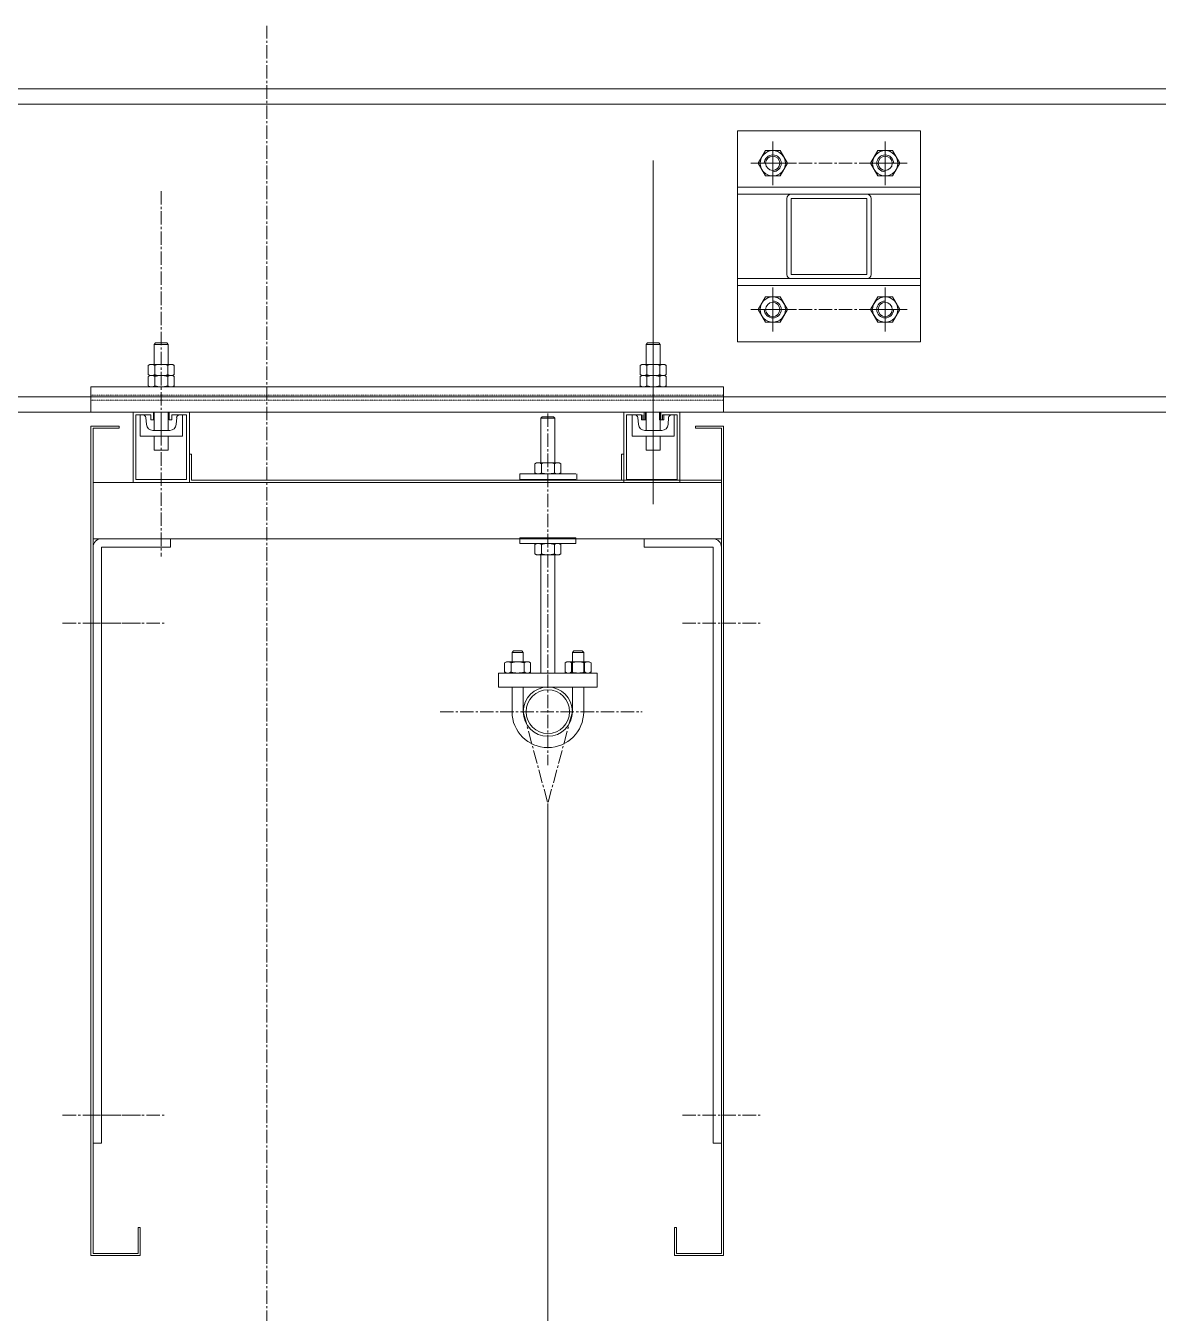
# Model space of a CAD drawing. Header units: millimetres. Extents: x 53635 to 142317, y 101101 to 147193.
# Drawn here: x 71844 to 72650, y 142202 to 143117 of the extents above; entities that cross this region are included whole.
import ezdxf

# ---------------------------------------------------------------- set-up
doc = ezdxf.new("R2010")
doc.units = ezdxf.units.MM
doc.header["$LTSCALE"] = 0.5
doc.header["$MEASUREMENT"] = 0
doc.linetypes.add('AXES2', pattern=[28.575, 19.05, -3.175, 3.175, -3.175])
doc.linetypes.add('CACHE2', pattern=[0.1875, 0.125, -0.0625])
for name, color, linetype, lineweight in [('AXE', 1, 'AXES2', 0), ('CACHE', 1, 'CACHE2', 0), ('FORT', 7, 'Continuous', 0)]:
    doc.layers.add(name, color=color, linetype=linetype, lineweight=lineweight)

msp = doc.modelspace()

# ---------------------------------------------------------------- linework, layer by layer
at = {"layer": 'AXE', "color": 1, "linetype": 'AXES2'}
for p, q in [((72015.9, 135293.19), (72015.9, 143117.48)), ((71940.89, 142999.8), (71940.89, 142740.06)), ((71870.75, 142692.63), (71926.15, 142692.63)), ((71887.46, 142692.63), (71942.85, 142692.63)), ((72311.59, 142692.63), (72366.99, 142692.63)), ((72139.22, 142629.57), (72282.88, 142629.57)), ((71870.75, 142342.63), (71926.15, 142342.63)), ((71887.46, 142342.63), (71942.85, 142342.63)), ((72311.59, 142342.63), (72366.99, 142342.63))]:
    msp.add_line(p, q, dxfattribs=at)
at = {"layer": 'AXE'}
for p, q in [((72446.78, 143019.63), (72381.86, 143019.63)), ((72446.78, 142915.63), (72381.86, 142915.63))]:
    msp.add_line(p, q, dxfattribs=at)
at = {"layer": 'AXE', "linetype": 'AXES2'}
msp.add_line((72215.9, 142841.69), (72215.9, 142591.57), dxfattribs=at)
at = {"layer": 'CACHE'}
for p, q in [((72340.9, 142854.63), (71890.9, 142854.63)), ((72340.9, 142851.13), (71890.9, 142851.13))]:
    msp.add_line(p, q, dxfattribs=at)
at = {"layer": 'FORT'}
for p, q in [((77205.89, 143072.63), (70825.89, 143072.63)), ((77205.89, 143061.63), (70825.89, 143061.63)), ((72350.89, 143042.63), (72480.89, 143042.63)), ((72350.89, 143042.63), (72350.89, 142892.63)), ((72480.89, 143042.63), (72480.89, 142892.63)), ((72480.89, 143002.63), (72350.89, 143002.63)), ((72480.89, 142997.63), (72350.89, 142997.63)), ((72442.89, 142997.63), (72388.89, 142997.63)), ((72385.89, 142994.63), (72385.89, 142940.63)), ((72442.89, 142994.63), (72388.89, 142994.63)), ((72388.89, 142994.63), (72388.89, 142940.63)), ((72442.89, 142994.63), (72442.89, 142940.63)), ((72445.89, 142994.63), (72445.89, 142940.63)), ((72442.89, 142940.63), (72388.89, 142940.63)), ((72480.89, 142937.63), (72350.89, 142937.63)), ((72480.89, 142932.63), (72350.89, 142932.63)), ((72442.89, 142937.63), (72388.89, 142937.63)), ((71935.89, 142890.83), (71936.89, 142891.83)), ((71935.89, 142890.83), (71935.89, 142876.63)), ((71935.89, 142890.83), (71945.89, 142890.83)), ((71936.89, 142891.83), (71944.89, 142891.83)), ((71945.89, 142890.83), (71944.89, 142891.83)), ((71945.89, 142890.83), (71945.89, 142876.63)), ((72285.87, 142890.83), (72286.87, 142891.83)), ((72285.87, 142890.83), (72285.87, 142876.63)), ((72285.87, 142890.83), (72295.87, 142890.83)), ((72286.87, 142891.83), (72294.87, 142891.83)), ((72295.87, 142890.83), (72294.87, 142891.83)), ((72295.87, 142890.83), (72295.87, 142876.63)), ((72350.89, 142892.63), (72480.89, 142892.63)), ((71931.65, 142875.9), (71932.89, 142876.63)), ((71931.65, 142875.9), (71931.65, 142869.36)), ((71932.89, 142876.63), (71940.89, 142876.63)), ((71936.27, 142869.36), (71936.27, 142875.9)), ((71940.89, 142876.63), (71948.89, 142876.63)), ((71945.51, 142869.36), (71945.51, 142875.9)), ((71948.89, 142876.63), (71950.13, 142875.9)), ((71950.13, 142869.36), (71950.13, 142875.9)), ((72281.63, 142875.9), (72282.87, 142876.63)), ((72281.63, 142875.9), (72281.63, 142869.36)), ((72282.87, 142876.63), (72290.87, 142876.63)), ((72286.25, 142869.36), (72286.25, 142875.9)), ((72290.87, 142876.63), (72298.87, 142876.63)), ((72295.49, 142869.36), (72295.49, 142875.9)), ((72298.87, 142876.63), (72300.11, 142875.9)), ((72300.11, 142869.36), (72300.11, 142875.9)), ((71932.89, 142868.63), (71931.65, 142869.36)), ((71931.65, 142867.9), (71932.89, 142868.63)), ((71931.65, 142867.9), (71931.65, 142861.36)), ((71932.89, 142868.63), (71940.89, 142868.63)), ((71932.89, 142868.63), (71940.89, 142868.63)), ((71936.27, 142861.36), (71936.27, 142867.9)), ((71940.89, 142868.63), (71948.89, 142868.63)), ((71940.89, 142868.63), (71948.89, 142868.63)), ((71945.51, 142861.36), (71945.51, 142867.9)), ((71950.13, 142869.36), (71948.89, 142868.63)), ((71948.89, 142868.63), (71950.13, 142867.9)), ((71950.13, 142861.36), (71950.13, 142867.9)), ((72282.87, 142868.63), (72281.63, 142869.36)), ((72281.63, 142867.9), (72282.87, 142868.63)), ((72281.63, 142867.9), (72281.63, 142861.36)), ((72282.87, 142868.63), (72290.87, 142868.63)), ((72282.87, 142868.63), (72290.87, 142868.63)), ((72286.25, 142861.36), (72286.25, 142867.9)), ((72290.87, 142868.63), (72298.87, 142868.63)), ((72290.87, 142868.63), (72298.87, 142868.63)), ((72295.49, 142861.36), (72295.49, 142867.9)), ((72300.11, 142869.36), (72298.87, 142868.63)), ((72298.87, 142868.63), (72300.11, 142867.9)), ((72300.11, 142861.36), (72300.11, 142867.9)), ((72340.9, 142860.63), (71890.9, 142860.63)), ((71890.9, 142842.63), (71890.9, 142860.63)), ((71932.89, 142860.63), (71931.65, 142861.36)), ((71932.89, 142860.63), (71940.89, 142860.63)), ((71940.89, 142860.63), (71948.89, 142860.63)), ((71950.13, 142861.36), (71948.89, 142860.63)), ((72282.87, 142860.63), (72281.63, 142861.36)), ((72282.87, 142860.63), (72290.87, 142860.63)), ((72290.87, 142860.63), (72298.87, 142860.63)), ((72300.11, 142861.36), (72298.87, 142860.63)), ((72340.9, 142860.63), (72340.9, 142842.63)), ((77205.89, 142853.63), (70825.89, 142853.63)), ((77205.89, 142842.63), (70825.89, 142842.63)), ((71919.9, 142842.63), (71934.4, 142842.63)), ((71920.9, 142842.63), (71920.9, 142792.63)), ((71922.9, 142840.63), (71933.4, 142840.63)), ((71922.9, 142840.63), (71922.9, 142794.63)), ((71925.89, 142840.63), (71925.89, 142825.63)), ((71925.89, 142840.63), (71927.95, 142840.63)), ((71933.4, 142840.63), (71933.4, 142837.13)), ((71935.4, 142842.63), (71935.4, 142837.13)), ((71935.89, 142842.63), (71935.89, 142829.63)), ((71945.4, 142842.63), (71959.9, 142842.63)), ((71945.89, 142842.63), (71945.89, 142829.63)), ((71946.4, 142842.63), (71946.4, 142837.13)), ((71948.4, 142840.63), (71958.9, 142840.63)), ((71948.4, 142840.63), (71948.4, 142837.13)), ((71953.84, 142840.63), (71955.89, 142840.63)), ((71955.89, 142840.63), (71955.89, 142825.63)), ((71958.9, 142840.63), (71958.9, 142794.63)), ((71960.9, 142842.63), (71960.9, 142792.63)), ((72210.9, 142838.3), (72211.9, 142839.3)), ((72211.9, 142839.3), (72219.9, 142839.3)), ((72220.9, 142838.3), (72219.9, 142839.3)), ((72284.4, 142842.63), (72269.9, 142842.63)), ((72269.9, 142842.63), (72269.9, 142792.63)), ((72282.4, 142840.63), (72271.9, 142840.63)), ((72271.9, 142840.63), (72271.9, 142794.63)), ((72275.87, 142840.63), (72277.92, 142840.63)), ((72275.87, 142840.63), (72275.87, 142825.63)), ((72282.4, 142840.63), (72282.4, 142837.13)), ((72283.37, 142840.63), (72283.37, 142837.13)), ((72284.4, 142842.63), (72284.4, 142837.13)), ((72285.37, 142842.63), (72285.37, 142837.13)), ((72285.87, 142842.63), (72285.87, 142829.63)), ((72295.4, 142842.63), (72295.4, 142837.13)), ((72309.9, 142842.63), (72295.4, 142842.63)), ((72295.87, 142842.63), (72295.87, 142829.63)), ((72296.37, 142842.63), (72296.37, 142837.13)), ((72307.9, 142840.63), (72297.4, 142840.63)), ((72297.4, 142840.63), (72297.4, 142837.13)), ((72298.37, 142840.63), (72298.37, 142837.13)), ((72303.82, 142840.63), (72305.87, 142840.63)), ((72303.82, 142840.63), (72305.87, 142840.63)), ((72305.87, 142840.63), (72305.87, 142825.63)), ((72305.87, 142840.63), (72305.87, 142825.63)), ((72307.9, 142840.63), (72307.9, 142794.63)), ((72309.9, 142842.63), (72309.9, 142792.63)), ((71890.9, 142832.63), (71890.89, 142242.63)), ((71890.9, 142832.63), (71910.9, 142832.63)), ((71892.4, 142831.13), (71892.39, 142244.13)), ((71892.4, 142831.13), (71910.9, 142831.13)), ((71910.9, 142832.63), (71910.9, 142831.13)), ((71930.34, 142833.77), (71929.94, 142838.79)), ((71933.4, 142837.13), (71935.4, 142837.13)), ((71946.4, 142837.13), (71948.4, 142837.13)), ((71951.44, 142833.77), (71951.85, 142838.79)), ((72210.9, 142838.3), (72220.9, 142838.3)), ((72210.9, 142838.3), (72210.9, 142806.69)), ((72220.9, 142838.3), (72220.9, 142806.69)), ((72280.32, 142833.77), (72279.92, 142838.79)), ((72280.32, 142833.77), (72279.92, 142838.79)), ((72284.4, 142837.13), (72282.4, 142837.13)), ((72283.37, 142837.13), (72285.37, 142837.13)), ((72297.4, 142837.13), (72295.4, 142837.13)), ((72296.37, 142837.13), (72298.37, 142837.13)), ((72301.42, 142833.77), (72301.82, 142838.79)), ((72301.42, 142833.77), (72301.82, 142838.79)), ((72340.9, 142832.63), (72320.9, 142832.63)), ((72320.9, 142832.63), (72320.9, 142831.13)), ((72339.4, 142831.13), (72320.9, 142831.13)), ((72339.4, 142831.13), (72339.4, 142244.13)), ((72340.9, 142832.63), (72340.9, 142242.63)), ((71925.89, 142825.63), (71955.89, 142825.63)), ((71934.83, 142829.63), (71946.96, 142829.63)), ((71935.89, 142825.63), (71935.89, 142815.63)), ((71945.89, 142825.63), (71945.89, 142815.63)), ((72275.87, 142825.63), (72305.87, 142825.63)), ((72284.8, 142829.63), (72296.94, 142829.63)), ((72284.8, 142829.63), (72296.94, 142829.63)), ((72285.87, 142825.63), (72285.87, 142815.63)), ((72295.87, 142825.63), (72295.87, 142815.63)), ((71935.89, 142815.63), (71945.89, 142815.63)), ((71960.9, 142812.63), (71962.4, 142812.63)), ((71962.4, 142812.63), (71962.4, 142794.13)), ((72268.4, 142812.63), (72269.9, 142812.63)), ((72268.4, 142812.63), (72268.4, 142794.13)), ((72285.87, 142815.63), (72295.87, 142815.63)), ((72206.66, 142805.96), (72207.9, 142806.69)), ((72206.66, 142805.96), (72206.66, 142799.42)), ((72207.9, 142806.69), (72215.9, 142806.69)), ((72211.28, 142799.42), (72211.28, 142805.96)), ((72215.9, 142806.69), (72223.9, 142806.69)), ((72220.52, 142799.42), (72220.52, 142805.96)), ((72223.9, 142806.69), (72225.14, 142805.96)), ((72225.14, 142799.42), (72225.14, 142805.96)), ((71922.9, 142794.63), (71958.9, 142794.63)), ((71962.4, 142794.13), (72339.4, 142794.13)), ((72195.9, 142798.69), (72235.9, 142798.69)), ((72195.9, 142798.69), (72195.9, 142794.69)), ((72195.9, 142794.69), (72235.9, 142794.69)), ((72207.9, 142798.69), (72206.66, 142799.42)), ((72207.9, 142798.69), (72215.9, 142798.69)), ((72215.9, 142798.69), (72223.9, 142798.69)), ((72225.14, 142799.42), (72223.9, 142798.69)), ((72236.4, 142798.69), (72236.4, 142794.69)), ((72307.9, 142794.63), (72271.9, 142794.63)), ((71892.4, 142792.63), (72318.9, 142792.63)), ((72339.4, 142792.63), (72240.9, 142792.63)), ((71892.4, 142752.63), (72318.9, 142752.63)), ((71947.39, 142752.63), (71947.39, 142746.63)), ((72127.89, 142752.63), (71977.89, 142752.63)), ((72235.9, 142753.19), (72195.9, 142753.19)), ((72195.9, 142749.19), (72195.9, 142753.19)), ((72235.9, 142749.19), (72195.9, 142749.19)), ((72206.66, 142748.46), (72207.9, 142749.19)), ((72206.66, 142748.46), (72206.66, 142741.92)), ((72215.9, 142749.19), (72207.9, 142749.19)), ((72211.28, 142748.46), (72211.28, 142741.92)), ((72223.9, 142749.19), (72215.9, 142749.19)), ((72220.52, 142748.46), (72220.52, 142741.92)), ((72223.9, 142749.19), (72225.14, 142748.46)), ((72225.14, 142741.92), (72225.14, 142748.46)), ((72235.9, 142749.19), (72235.9, 142753.19)), ((72339.4, 142752.63), (72240.9, 142752.63)), ((72249.4, 142752.63), (72339.4, 142752.63)), ((72284.4, 142746.63), (72284.4, 142752.63)), ((71898.39, 142746.63), (71898.39, 142322.63)), ((71947.39, 142746.63), (71898.39, 142746.63)), ((72207.9, 142741.19), (72206.66, 142741.92)), ((72215.9, 142741.19), (72207.9, 142741.19)), ((72210.9, 142741.19), (72210.9, 142694.6)), ((72223.9, 142741.19), (72215.9, 142741.19)), ((72220.9, 142741.19), (72220.9, 142694.6)), ((72225.14, 142741.92), (72223.9, 142741.19)), ((72284.4, 142746.63), (72333.4, 142746.63)), ((72333.4, 142746.63), (72333.4, 142322.63)), ((72210.9, 142694.6), (72210.9, 142657.07)), ((72220.9, 142694.6), (72220.9, 142657.07)), ((72190.4, 142671.78), (72191.4, 142672.78)), ((72190.4, 142665.07), (72190.4, 142671.78)), ((72190.4, 142671.78), (72198.4, 142671.78)), ((72191.4, 142672.78), (72197.4, 142672.78)), ((72198.4, 142671.78), (72197.4, 142672.78)), ((72198.4, 142665.07), (72198.4, 142671.78)), ((72233.4, 142671.78), (72234.4, 142672.78)), ((72233.4, 142657.07), (72233.4, 142671.78)), ((72233.4, 142671.78), (72241.4, 142671.78)), ((72234.4, 142672.78), (72240.4, 142672.78)), ((72241.4, 142671.78), (72240.4, 142672.78)), ((72241.4, 142657.07), (72241.4, 142671.78)), ((72180.9, 142657.07), (72250.9, 142657.07)), ((72180.9, 142657.07), (72180.9, 142647.07)), ((72185.16, 142664.34), (72186.4, 142665.07)), ((72185.16, 142664.34), (72185.16, 142657.79)), ((72186.4, 142657.07), (72185.16, 142657.79)), ((72186.4, 142665.07), (72194.4, 142665.07)), ((72186.4, 142657.07), (72194.4, 142657.07)), ((72189.78, 142657.79), (72189.78, 142664.34)), ((72194.4, 142665.07), (72202.4, 142665.07)), ((72194.4, 142657.07), (72202.4, 142657.07)), ((72199.02, 142657.79), (72199.02, 142664.34)), ((72202.4, 142665.07), (72203.64, 142664.34)), ((72203.64, 142657.79), (72202.4, 142657.07)), ((72203.64, 142657.79), (72203.64, 142664.34)), ((72228.16, 142664.34), (72229.4, 142665.07)), ((72228.16, 142664.34), (72228.16, 142657.79)), ((72229.4, 142657.07), (72228.16, 142657.79)), ((72229.4, 142665.07), (72237.4, 142665.07)), ((72229.4, 142657.07), (72237.4, 142657.07)), ((72232.78, 142657.79), (72232.78, 142664.34)), ((72237.4, 142665.07), (72245.4, 142665.07)), ((72237.4, 142657.07), (72245.4, 142657.07)), ((72242.02, 142657.79), (72242.02, 142664.34)), ((72245.4, 142665.07), (72246.64, 142664.34)), ((72246.64, 142657.79), (72245.4, 142657.07)), ((72246.64, 142657.79), (72246.64, 142664.34)), ((72250.9, 142657.07), (72250.9, 142647.07)), ((72180.9, 142647.07), (72250.9, 142647.07)), ((72190.4, 142629.57), (72190.4, 142647.07)), ((72198.4, 142629.57), (72198.4, 142647.07)), ((72233.4, 142629.57), (72233.4, 142647.07)), ((72241.4, 142629.57), (72241.4, 142647.07)), ((72215.9, 142564.26), (72215.89, 135367.63)), ((71892.4, 142322.63), (71898.39, 142322.63)), ((72333.4, 142322.63), (72339.4, 142322.63)), ((71924.39, 142262.63), (71925.89, 142262.63)), ((71924.39, 142262.63), (71924.39, 142244.13)), ((71925.89, 142262.63), (71925.89, 142242.63)), ((72307.4, 142262.63), (72305.9, 142262.63)), ((72305.9, 142262.63), (72305.9, 142242.63)), ((72307.4, 142262.63), (72307.4, 142244.13)), ((71892.39, 142244.13), (71924.39, 142244.13)), ((72339.4, 142244.13), (72307.4, 142244.13)), ((71890.89, 142242.63), (71925.89, 142242.63)), ((72305.9, 142242.63), (72340.9, 142242.63)), ((72340.9, 142242.63), (72340.9, 142242.63))]:
    msp.add_line(p, q, dxfattribs=at)
at = {"layer": 'FORT', "color": 1, "linetype": 'Continuous'}
for p, q in [((72375.89, 143004.04), (72375.89, 143035.22)), ((72455.89, 143004.04), (72455.89, 143035.22)), ((72360.3, 143019.63), (72391.49, 143019.63)), ((72471.49, 143019.63), (72440.3, 143019.63)), ((72375.89, 142931.22), (72375.89, 142900.04)), ((72455.89, 142931.22), (72455.89, 142900.04)), ((72360.3, 142915.63), (72391.49, 142915.63)), ((72471.49, 142915.63), (72440.3, 142915.63))]:
    msp.add_line(p, q, dxfattribs=at)
at = {"layer": 'FORT', "color": 0, "linetype": 'ByBlock'}
for p, q in [((72370.7, 143028.63), (72365.5, 143019.63)), ((72381.09, 143028.63), (72370.7, 143028.63)), ((72386.29, 143019.63), (72381.09, 143028.63)), ((72445.5, 143019.63), (72450.7, 143028.63)), ((72450.7, 143028.63), (72461.09, 143028.63)), ((72461.09, 143028.63), (72466.29, 143019.63)), ((72365.5, 143019.63), (72370.7, 143010.63)), ((72381.09, 143010.63), (72386.29, 143019.63)), ((72450.7, 143010.63), (72445.5, 143019.63)), ((72466.29, 143019.63), (72461.09, 143010.63)), ((72370.7, 143010.63), (72381.09, 143010.63)), ((72461.09, 143010.63), (72450.7, 143010.63)), ((72365.5, 142915.63), (72370.7, 142924.63)), ((72370.7, 142924.63), (72381.09, 142924.63)), ((72381.09, 142924.63), (72386.29, 142915.63)), ((72450.7, 142924.63), (72445.5, 142915.63)), ((72461.09, 142924.63), (72450.7, 142924.63)), ((72466.29, 142915.63), (72461.09, 142924.63)), ((72370.7, 142906.63), (72365.5, 142915.63)), ((72386.29, 142915.63), (72381.09, 142906.63)), ((72445.5, 142915.63), (72450.7, 142906.63)), ((72461.09, 142906.63), (72466.29, 142915.63)), ((72381.09, 142906.63), (72370.7, 142906.63)), ((72450.7, 142906.63), (72461.09, 142906.63))]:
    msp.add_line(p, q, dxfattribs=at)
at = {"layer": 'FORT', "color": 1}
for p, q in [((72290.87, 143021.52), (72290.87, 142777.28)), ((71940.89, 142840.63), (71940.89, 142819.93))]:
    msp.add_line(p, q, dxfattribs=at)
at = {"layer": 'FORT', "linetype": 'AXES2'}
for p, q in [((72198.4, 142629.57), (72215.9, 142564.26)), ((72233.4, 142629.57), (72215.9, 142564.25))]:
    msp.add_line(p, q, dxfattribs=at)
at = {"layer": 'FORT', "color": 0, "linetype": 'ByBlock'}
for centre, radius in [((72375.89, 143019.63), 9), ((72375.89, 143019.63), 5.05), ((72455.89, 143019.63), 9), ((72455.89, 143019.63), 5.05), ((72375.89, 142915.63), 9), ((72455.89, 142915.63), 9), ((72375.89, 142915.63), 5.05), ((72455.89, 142915.63), 5.05)]:
    msp.add_circle(centre, radius, dxfattribs=at)
at = {"layer": 'FORT'}
for radius in [17.5, 15.5]:
    msp.add_circle((72215.9, 142629.57), radius, dxfattribs=at)
at = {"layer": 'FORT', "color": 2, "linetype": 'Continuous'}
for centre, start, end in [((72375.89, 143019.63), -90, 180), ((72455.89, 143019.63), 0, 270), ((72375.89, 142915.63), 180, 450), ((72455.89, 142915.63), 90, 360)]:
    msp.add_arc(centre, 6, start, end, dxfattribs=at)
at = {"layer": 'FORT'}
for centre, radius, start, end in [((72388.89, 142994.63), 3, 90, 180), ((72442.89, 142994.63), 3, 0, 90), ((72388.89, 142940.63), 3, 180, 270), ((72442.89, 142940.63), 3, -90, 0), ((71933.96, 142872.6), 4.03, 55.04817, 124.95183), ((71940.89, 142861.59), 15.04, 72.10801, 107.89199), ((71947.82, 142872.6), 4.03, 55.04817, 124.95183), ((72283.94, 142872.6), 4.03, 55.04817, 124.95183), ((72290.87, 142861.59), 15.04, 72.10801, 107.89199), ((72297.8, 142872.6), 4.03, 55.04817, 124.95183), ((71933.96, 142872.66), 4.03, -124.95183, -55.04817), ((71933.96, 142864.6), 4.03, 55.04817, 124.95183), ((71940.89, 142883.67), 15.04, -107.89199, -72.10801), ((71940.89, 142853.59), 15.04, 72.10801, 107.89199), ((71947.82, 142872.66), 4.03, -124.95183, -55.04817), ((71947.82, 142864.6), 4.03, 55.04817, 124.95183), ((72283.94, 142872.66), 4.03, -124.95183, -55.04817), ((72283.94, 142864.6), 4.03, 55.04817, 124.95183), ((72290.87, 142883.67), 15.04, -107.89199, -72.10801), ((72290.87, 142853.59), 15.04, 72.10801, 107.89199), ((72297.8, 142872.66), 4.03, -124.95183, -55.04817), ((72297.8, 142864.6), 4.03, 55.04817, 124.95183), ((71933.96, 142864.66), 4.03, -124.95183, -55.04817), ((71940.89, 142875.67), 15.04, -107.89199, -72.10801), ((71947.82, 142864.66), 4.03, -124.95183, -55.04817), ((72283.94, 142864.66), 4.03, -124.95183, -55.04817), ((72290.87, 142875.67), 15.04, -107.89199, -72.10801), ((72297.8, 142864.66), 4.03, -124.95183, -55.04817), ((71927.95, 142838.63), 2, 4.57392, 90), ((71953.84, 142838.63), 2, 90, 175.42608), ((72277.92, 142838.63), 2, 4.57392, 90), ((72277.92, 142838.63), 2, 4.57392, 90), ((72303.82, 142838.63), 2, 90, 175.42608), ((72303.82, 142838.63), 2, 90, 175.42608), ((71934.83, 142834.13), 4.5, -175.42608, -90), ((71946.96, 142834.13), 4.5, -90, -4.57392), ((72284.8, 142834.13), 4.5, -175.42608, -90), ((72284.8, 142834.13), 4.5, -175.42608, -90), ((72296.94, 142834.13), 4.5, -90, -4.57392), ((72296.94, 142834.13), 4.5, -90, -4.57392), ((72208.97, 142802.66), 4.03, 55.04817, 124.95183), ((72215.9, 142791.65), 15.04, 72.10801, 107.89199), ((72222.83, 142802.66), 4.03, 55.04817, 124.95183), ((72208.97, 142802.72), 4.03, -124.95183, -55.04817), ((72215.9, 142813.73), 15.04, -107.89199, -72.10801), ((72222.83, 142802.72), 4.03, -124.95183, -55.04817), ((71898.39, 142746.63), 6, 89.9992, 179.9992), ((72208.97, 142745.16), 4.03, 55.04817, 124.95183), ((72215.9, 142734.15), 15.04, 72.10801, 107.89199), ((72222.83, 142745.16), 4.03, 55.04817, 124.95183), ((72333.4, 142746.63), 6, 0, 90), ((72208.97, 142745.22), 4.03, -124.95183, -55.04817), ((72215.9, 142756.23), 15.04, -107.89199, -72.10801), ((72222.83, 142745.22), 4.03, -124.95183, -55.04817), ((72187.47, 142661.03), 4.03, 55.04817, 124.95183), ((72187.47, 142661.1), 4.03, -124.95183, -55.04817), ((72194.4, 142650.03), 15.04, 72.10801, 107.89199), ((72194.4, 142672.1), 15.04, -107.89199, -72.10801), ((72201.33, 142661.03), 4.03, 55.04817, 124.95183), ((72201.33, 142661.1), 4.03, -124.95183, -55.04817), ((72230.47, 142661.03), 4.03, 55.04817, 124.95183), ((72230.47, 142661.1), 4.03, -124.95183, -55.04817), ((72237.4, 142650.03), 15.04, 72.10801, 107.89199), ((72237.4, 142672.1), 15.04, -107.89199, -72.10801), ((72244.33, 142661.03), 4.03, 55.04817, 124.95183), ((72244.33, 142661.1), 4.03, -124.95183, -55.04817), ((72215.9, 142629.57), 25.5, 180, 360)]:
    msp.add_arc(centre, radius, start, end, dxfattribs=at)

doc.saveas('drawing.dxf')
